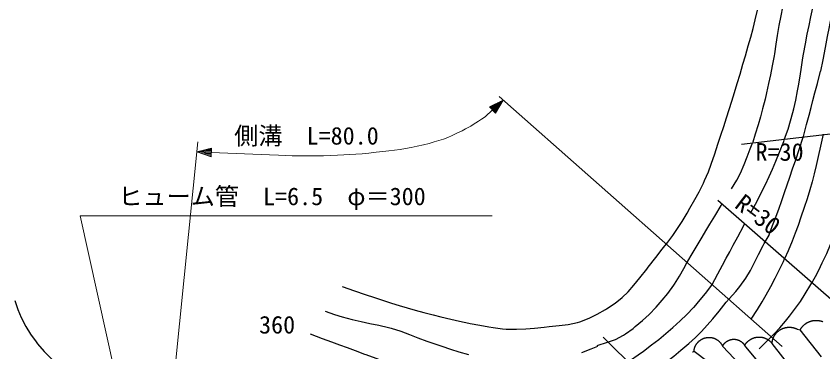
# Model space of a CAD drawing. Units: millimetres, scale not verified. Extents: x 40000 to 680000, y 20000 to 380000.
# Drawn here: x 205104 to 288766, y 268284 to 303131 of the extents above; entities that cross this region are included whole.
import ezdxf
from ezdxf.enums import TextEntityAlignment as Align

# ---------------------------------------------------------------- set-up
doc = ezdxf.new("R2010")
doc.units = ezdxf.units.MM
doc.header["$LTSCALE"] = 1000
for name, color, linetype, lineweight in [('M-BGD', 7, 'Continuous', 25), ('M-BMK-SRVR', 3, 'Continuous', 25), ('M-STR-HTXT', 7, 'Continuous', 13)]:
    doc.layers.add(name, color=color, linetype=linetype, lineweight=lineweight)
doc.styles.add('ＭＳ ゴシック', font='')
doc.styles.get('ＭＳ ゴシック').set_extended_font_data('MS Gothic')

msp = doc.modelspace()

# ---------------------------------------------------------------- linework, layer by layer
at = {"layer": 'M-BGD'}
for p, q in [((286103, 270649), (286411, 270567)), ((288613, 267773), (286411, 270567)), ((278368, 268873), (283025, 263963)), ((280654, 268958), (280791, 268788)), ((280791, 268788), (284210, 264640)), ((286411, 265487), (283494, 269154)), ((275405, 268365), (282601, 262947))]:
    msp.add_line(p, q, dxfattribs=at)
for points in [[(291915, 314932), (291645, 313539), (291404, 312292), (291188, 311173), (290993, 310164), (290816, 309246), (290652, 308400), (290500, 307609), (290353, 306853), (290211, 306114), (290068, 305374), (289921, 304614), (289766, 303815), (289601, 302960), (289421, 302029), (289223, 301005), (289004, 299868), (288759, 298600), (288528, 297406)], [(285480, 307989), (285186, 306744), (284949, 305740), (284751, 304877), (284573, 304053), (284398, 303170), (284210, 302147), (284039, 301118), (283900, 300206), (283737, 299212), (283702, 299015), (283508, 297957), (283329, 297025), (283141, 296124), (282922, 295159), (282771, 294527), (282520, 293525), (282295, 292687), (282054, 291853), (281754, 290864), (281501, 290040)], [(270659, 277062), (271444, 278076), (272109, 278931), (272684, 279681), (273200, 280378), (273687, 281076), (274174, 281825), (274691, 282680), (274981, 283182), (275499, 284091), (275941, 284901), (276381, 285793), (276505, 286061), (276898, 286972), (277183, 287754), (277546, 288824), (277884, 289827), (278200, 290776), (278499, 291686), (278786, 292570), (279064, 293442), (279337, 294318), (279612, 295210), (279891, 296133), (280179, 297101), (280481, 298128), (280739, 299015), (281034, 300034), (281288, 300931), (281531, 301841), (281755, 302740), (281984, 303747)], [(284803, 290379), (285153, 291406), (285412, 292259), (285480, 292495), (285755, 293510), (285963, 294412), (286149, 295364), (286242, 295882), (286408, 296916), (286536, 297831), (286684, 298803), (286750, 299184), (286952, 300271), (287143, 301254), (287331, 302173), (287522, 303069), (287720, 303982)], [(286750, 290633), (287082, 291896), (287336, 292863), (287543, 293653), (287735, 294383), (287942, 295173), (288196, 296140), (288527, 297402), (288528, 297406)], [(287597, 275393), (288125, 276353), (288517, 277138), (288697, 277509), (289161, 278504), (289546, 279414), (289876, 280281), (290178, 281147), (290476, 282051), (290796, 283036), (290983, 283605), (291320, 284637), (291602, 285545), (291847, 286381), (292071, 287196), (292289, 288042), (292518, 288971), (292774, 290035), (293074, 291285), (293100, 291395)], [(281247, 282674), (281784, 283627), (282193, 284407), (282347, 284706), (282825, 285654), (283212, 286475), (283551, 287250), (283884, 288063), (284254, 288996), (284704, 290131), (284803, 290379)], [(283189, 280420), (283558, 281396), (283809, 282077), (284185, 283102), (284511, 284006), (284804, 284833), (285078, 285626), (285349, 286427), (285634, 287279), (285948, 288224), (286308, 289305), (286728, 290566), (286750, 290633)], [(288782, 290887), (288509, 289623), (288276, 288549), (288067, 287614), (287865, 286763), (287653, 285942), (287414, 285099), (287132, 284179), (286835, 283267), (286498, 282265), (286200, 281416), (285903, 280619), (285570, 279774), (285161, 278783), (284803, 277933)], [(279299, 285214), (279852, 286098), (280231, 286823), (280615, 287735), (280908, 288516), (281242, 289370), (281501, 290040)], [(274643, 277509), (275314, 278633), (275829, 279496), (276250, 280200), (276637, 280849), (277052, 281543), (277555, 282385), (278207, 283478), (278283, 283605)], [(277267, 275223), (277884, 276380), (278359, 277271), (278748, 277999), (279103, 278665), (279480, 279373), (279934, 280224), (280519, 281320), (280654, 281573)], [(279045, 273784), (279732, 274537), (280146, 275054), (280773, 275919), (281257, 276736), (281668, 277546), (282079, 278393), (282559, 279316), (282686, 279541), (283180, 280404), (283189, 280420)], [(281331, 271667), (281977, 272686), (282460, 273465), (282894, 274204), (283363, 275054), (283828, 275928), (284214, 276694), (284676, 277662), (284803, 277933)], [(238913, 275054), (240179, 274630), (241293, 274253), (242285, 273918), (243186, 273616), (244025, 273341), (244834, 273085), (245641, 272841), (246479, 272603), (247376, 272362), (248363, 272113), (249158, 271921), (250173, 271685), (251074, 271484), (252068, 271273), (252206, 271244), (253203, 271045), (254134, 270887), (254577, 270821), (255540, 270672), (255931, 270651), (257004, 270656), (257949, 270690), (258868, 270758), (259862, 270860), (260394, 270922), (261428, 271023), (262341, 271125), (263306, 271338), (263551, 271413), (264522, 271776), (265348, 272183), (266224, 272695), (266345, 272768), (267226, 273349), (267945, 273924), (268567, 274529), (269156, 275196), (269777, 275962), (270495, 276859), (270659, 277062)], [(265344, 268952), (266419, 269277), (267253, 269573), (268083, 270009), (268293, 270143), (269082, 270721), (269309, 270905), (270077, 271539), (270748, 272175), (271487, 272941), (272118, 273634), (272704, 274356), (273306, 275207), (273373, 275308), (273894, 276126), (274342, 276923), (274643, 277509)], [(282176, 268614), (283041, 269464), (283714, 270143), (284297, 270773), (284888, 271474), (285311, 272006), (285931, 272821), (286430, 273529), (286925, 274295), (287531, 275285), (287597, 275393)], [(267615, 266757), (268486, 267242), (268801, 267434), (269623, 267976), (270155, 268365), (271004, 269003), (271741, 269577), (272465, 270175), (273203, 270821), (273976, 271516), (274647, 272149), (275359, 272888), (275405, 272937), (276058, 273672), (276606, 274351), (277267, 275223)], [(204962, 273615), (205274, 272670), (205639, 271837), (206124, 270914), (206597, 270122), (207182, 269314), (207333, 269127), (208014, 268325), (208654, 267654), (209362, 267010), (209873, 266587), (210635, 266079), (211503, 265603), (211566, 265571), (212499, 265148), (213323, 264867), (214185, 264649), (215232, 264414), (215715, 264301)], [(270071, 265571), (271090, 266227), (271894, 266770), (272594, 267280), (273300, 267834), (274050, 268450), (274868, 269152), (275562, 269792), (276175, 270409), (276756, 271042), (277348, 271730), (277998, 272513), (278752, 273429), (279045, 273784)], [(237135, 272514), (238125, 272168), (238913, 271921), (239952, 271630), (240887, 271420), (241784, 271244), (242706, 271057), (243719, 270812), (243993, 270736), (245015, 270417), (245901, 270093), (246757, 269757), (247685, 269403), (248227, 269212), (249239, 268868), (250134, 268574), (251019, 268301), (252005, 268020)], [(286411, 270567), (286427, 270596), (286443, 270625), (286460, 270653), (286478, 270681), (286496, 270709), (286514, 270737), (286533, 270764), (286552, 270791), (286572, 270818), (286592, 270844), (286613, 270870), (286634, 270895), (286656, 270920), (286678, 270945), (286700, 270969), (286723, 270993), (286746, 271017), (286770, 271040), (286794, 271063), (286819, 271085), (286844, 271107), (286869, 271128), (286895, 271149), (286921, 271169), (286948, 271189), (286974, 271209), (287001, 271228), (287029, 271246), (287057, 271264), (287085, 271282), (287113, 271299), (287142, 271316), (287171, 271332), (287200, 271347), (287230, 271362), (287260, 271376), (287290, 271390), (287320, 271404), (287351, 271417), (287381, 271429), (287412, 271441), (287444, 271452), (287475, 271463), (287507, 271473), (287538, 271482), (287570, 271491), (287602, 271499), (287634, 271507), (287667, 271515), (287699, 271521), (287732, 271527), (287765, 271533), (287797, 271538), (287830, 271542), (287863, 271546), (287896, 271549), (287929, 271552), (287962, 271554), (287995, 271555), (288028, 271556), (288062, 271556), (288095, 271556), (288128, 271555), (288161, 271553), (288194, 271551), (288227, 271549), (288260, 271545), (288293, 271541), (288326, 271537), (288359, 271532), (288391, 271526), (288424, 271520), (288456, 271513), (288488, 271506), (288521, 271498), (288553, 271490), (288585, 271480), (288616, 271471), (288648, 271461), (288679, 271450), (288710, 271439), (288741, 271427), (288772, 271414)], [(283494, 269154), (283496, 269186), (283499, 269217), (283502, 269249), (283506, 269280), (283510, 269312), (283515, 269343), (283521, 269375), (283527, 269406), (283533, 269437), (283540, 269468), (283548, 269499), (283556, 269530), (283565, 269560), (283574, 269591), (283584, 269621), (283595, 269651), (283606, 269681), (283617, 269711), (283629, 269740), (283642, 269769), (283655, 269798), (283668, 269827), (283682, 269856), (283697, 269884), (283712, 269912), (283727, 269940), (283743, 269967), (283760, 269995), (283777, 270022), (283794, 270048), (283812, 270074), (283830, 270100), (283849, 270126), (283869, 270151), (283888, 270176), (283908, 270201), (283929, 270225), (283950, 270249), (283972, 270272), (283993, 270296), (284016, 270318), (284038, 270341), (284061, 270363), (284085, 270384), (284109, 270405), (284133, 270426), (284158, 270446), (284182, 270466), (284208, 270485), (284233, 270504), (284259, 270522), (284285, 270540), (284312, 270558), (284339, 270575), (284366, 270592), (284394, 270608), (284421, 270623), (284449, 270638), (284478, 270653), (284506, 270667), (284535, 270681), (284564, 270694), (284593, 270706), (284623, 270718), (284652, 270730), (284682, 270741), (284712, 270751), (284742, 270761), (284773, 270770), (284803, 270779), (284834, 270787), (284865, 270795), (284896, 270802), (284927, 270809), (284958, 270815), (284990, 270821), (285021, 270826), (285053, 270830), (285084, 270834), (285116, 270837), (285148, 270840), (285179, 270842), (285211, 270844), (285243, 270845), (285275, 270845), (285306, 270845), (285338, 270845), (285370, 270843), (285402, 270842), (285434, 270839), (285465, 270836), (285497, 270833), (285528, 270829), (285560, 270824), (285591, 270819), (285623, 270814), (285654, 270807), (285685, 270801), (285716, 270793), (285747, 270785), (285777, 270777), (285808, 270768), (285838, 270758), (285868, 270748), (285899, 270738), (285928, 270727), (285958, 270715), (285987, 270703), (286017, 270690), (286045, 270677), (286074, 270663), (286103, 270649)], [(235611, 270143), (236827, 269688), (237804, 269322), (238638, 269012), (239421, 268721), (240249, 268415), (241215, 268059), (241367, 268003), (242395, 267625), (243306, 267291), (244137, 266988), (244926, 266701), (245713, 266416), (246536, 266121), (247431, 265799), (248439, 265438), (249597, 265023), (250428, 264725)], [(275405, 268365), (275407, 268393), (275410, 268420), (275414, 268447), (275418, 268474), (275422, 268501), (275427, 268528), (275433, 268555), (275439, 268582), (275445, 268609), (275452, 268635), (275459, 268662), (275467, 268688), (275475, 268714), (275484, 268740), (275493, 268766), (275503, 268792), (275513, 268817), (275523, 268843), (275534, 268868), (275546, 268893), (275558, 268918), (275570, 268942), (275583, 268966), (275596, 268991), (275609, 269014), (275623, 269038), (275638, 269061), (275653, 269084), (275668, 269107), (275683, 269130), (275699, 269152), (275716, 269174), (275733, 269196), (275750, 269217), (275767, 269238), (275785, 269259), (275804, 269280), (275822, 269300), (275841, 269320), (275861, 269339), (275880, 269358), (275900, 269377), (275921, 269395), (275941, 269413), (275962, 269431), (275984, 269448), (276005, 269465), (276027, 269482), (276049, 269498), (276072, 269514), (276095, 269529), (276118, 269544), (276141, 269559), (276164, 269573), (276188, 269586), (276212, 269600), (276236, 269613), (276261, 269625), (276286, 269637), (276311, 269649), (276336, 269660), (276361, 269670), (276386, 269681), (276412, 269690), (276438, 269700), (276464, 269709), (276490, 269717), (276516, 269725), (276543, 269732), (276569, 269739), (276596, 269746), (276623, 269752), (276649, 269758), (276676, 269763), (276703, 269767), (276731, 269771), (276758, 269775), (276785, 269778), (276812, 269781), (276840, 269783), (276867, 269785), (276895, 269786), (276922, 269787), (276949, 269787), (276977, 269787), (277004, 269786), (277032, 269785), (277059, 269784), (277086, 269782), (277114, 269779), (277141, 269776), (277168, 269772), (277195, 269768), (277222, 269764), (277249, 269759), (277276, 269753), (277303, 269747), (277330, 269741), (277356, 269734), (277383, 269727), (277409, 269719), (277435, 269710), (277461, 269702), (277487, 269692), (277513, 269683), (277538, 269673), (277564, 269662), (277589, 269651), (277614, 269640), (277638, 269628), (277663, 269615), (277687, 269603), (277711, 269589), (277735, 269576), (277759, 269562), (277782, 269547), (277805, 269532), (277828, 269517), (277850, 269501), (277873, 269485), (277895, 269469), (277916, 269452), (277938, 269435), (277959, 269417), (277980, 269399), (278000, 269381), (278020, 269362), (278040, 269343), (278059, 269324), (278078, 269304), (278097, 269284), (278115, 269264), (278133, 269243), (278151, 269222), (278168, 269201), (278185, 269179), (278202, 269157), (278218, 269135), (278234, 269112), (278249, 269089), (278264, 269066), (278278, 269043), (278292, 269020), (278306, 268996), (278319, 268972), (278332, 268947), (278345, 268923), (278356, 268898), (278368, 268873)], [(278368, 268873), (278378, 268894), (278389, 268914), (278401, 268934), (278412, 268954), (278424, 268974), (278436, 268994), (278449, 269013), (278462, 269032), (278475, 269051), (278489, 269070), (278503, 269088), (278517, 269106), (278532, 269124), (278546, 269142), (278562, 269159), (278577, 269176), (278593, 269193), (278609, 269209), (278625, 269225), (278642, 269241), (278659, 269257), (278676, 269272), (278694, 269287), (278712, 269302), (278730, 269317), (278748, 269331), (278766, 269344), (278785, 269358), (278804, 269371), (278823, 269384), (278843, 269396), (278862, 269408), (278882, 269420), (278902, 269431), (278923, 269442), (278943, 269453), (278964, 269463), (278985, 269473), (279006, 269482), (279027, 269492), (279048, 269500), (279070, 269509), (279091, 269517), (279113, 269525), (279135, 269532), (279157, 269539), (279179, 269545), (279201, 269551), (279224, 269557), (279246, 269562), (279269, 269567), (279291, 269572), (279314, 269576), (279337, 269579), (279360, 269583), (279382, 269586), (279405, 269588), (279428, 269590), (279451, 269592), (279474, 269593), (279497, 269594), (279520, 269594), (279544, 269594), (279567, 269594), (279590, 269593), (279613, 269592), (279636, 269590), (279659, 269588), (279682, 269586), (279705, 269583), (279727, 269580), (279750, 269576), (279773, 269572), (279795, 269568), (279818, 269563), (279841, 269558), (279863, 269552), (279885, 269546), (279907, 269540), (279929, 269533), (279951, 269526), (279973, 269518), (279995, 269510), (280016, 269502), (280038, 269493), (280059, 269484), (280080, 269475), (280101, 269465), (280121, 269455), (280142, 269444), (280162, 269433), (280182, 269422), (280202, 269410), (280222, 269398), (280241, 269386), (280261, 269373), (280280, 269360), (280298, 269347), (280317, 269333), (280335, 269319), (280353, 269305), (280371, 269290), (280389, 269275), (280406, 269260), (280423, 269244), (280440, 269228), (280456, 269212), (280472, 269196), (280488, 269179), (280504, 269162), (280519, 269145), (280534, 269127), (280549, 269109), (280563, 269091), (280577, 269073), (280591, 269054), (280604, 269036), (280617, 269016), (280630, 268997), (280642, 268978), (280654, 268958)], [(280654, 268958), (280669, 268984), (280685, 269010), (280701, 269036), (280718, 269061), (280735, 269087), (280753, 269111), (280771, 269136), (280790, 269160), (280809, 269184), (280828, 269207), (280848, 269231), (280868, 269253), (280888, 269276), (280909, 269298), (280931, 269320), (280952, 269341), (280974, 269362), (280997, 269383), (281020, 269403), (281043, 269422), (281066, 269442), (281090, 269461), (281114, 269479), (281139, 269497), (281164, 269515), (281189, 269532), (281214, 269549), (281240, 269565), (281266, 269581), (281292, 269596), (281319, 269611), (281346, 269626), (281373, 269639), (281400, 269653), (281428, 269666), (281455, 269678), (281483, 269690), (281512, 269702), (281540, 269713), (281569, 269723), (281597, 269733), (281626, 269743), (281655, 269752), (281685, 269760), (281714, 269768), (281743, 269776), (281773, 269783), (281803, 269789), (281833, 269795), (281863, 269800), (281893, 269805), (281923, 269809), (281953, 269813), (281983, 269816), (282014, 269819), (282044, 269821), (282075, 269822), (282105, 269823), (282135, 269824), (282166, 269824), (282196, 269823), (282227, 269822), (282257, 269820), (282288, 269818), (282318, 269815), (282348, 269812), (282378, 269808), (282408, 269804), (282439, 269799), (282468, 269794), (282498, 269788), (282528, 269781), (282558, 269774), (282587, 269767), (282617, 269759), (282646, 269750), (282675, 269741), (282704, 269731), (282733, 269721), (282761, 269711), (282789, 269700), (282818, 269688), (282845, 269676), (282873, 269663), (282901, 269650), (282928, 269637), (282955, 269623), (282982, 269608), (283008, 269593), (283034, 269578), (283060, 269562), (283086, 269545), (283111, 269529), (283137, 269511), (283161, 269494), (283186, 269476), (283210, 269457), (283234, 269438), (283257, 269419), (283280, 269399), (283303, 269378), (283325, 269358), (283347, 269337), (283369, 269315), (283390, 269294), (283411, 269271), (283432, 269249), (283452, 269226), (283471, 269203), (283491, 269179)], [(263755, 268229), (264728, 268608), (265414, 268873)], [(275263, 268272), (275282, 268286), (275302, 268300), (275322, 268314), (275342, 268327), (275363, 268340), (275384, 268353), (275405, 268365)]]:
    msp.add_lwpolyline(points, dxfattribs=at)
at = {"layer": 'M-BMK-SRVR'}
for p, q in [((280342, 289846), (301525, 292286)), ((277858, 284013), (295005, 269033)), ((282102, 253888), (265979, 269817))]:
    msp.add_line(p, q, dxfattribs=at)
at = {"layer": 'M-STR-HTXT'}
for p, q in [((255201, 294774), (284562, 268854)), ((255616, 294408), (254207, 293724)), ((254207, 293724), (254816, 293062)), ((254489, 293861), (254268, 293658)), ((254329, 293592), (254771, 293998)), ((255053, 294135), (254390, 293526)), ((254451, 293459), (255335, 294271)), ((255616, 294408), (254512, 293393)), ((254573, 293327), (255456, 294139)), ((255296, 293869), (254634, 293260)), ((255616, 294408), (254816, 293062)), ((253749, 292692), (254512, 293393)), ((254695, 293194), (255136, 293600)), ((254976, 293331), (254756, 293128)), ((220838, 259198), (223950, 290080)), ((223844, 289032), (225361, 289422)), ((223844, 289032), (225325, 288523)), ((223844, 289032), (225343, 288973)), ((225339, 288883), (224140, 288930)), ((225346, 289063), (224147, 289110)), ((224436, 288828), (225336, 288793)), ((224451, 289188), (225350, 289152)), ((225332, 288703), (224733, 288726)), ((225353, 289242), (224754, 289266)), ((225057, 289344), (225357, 289332)), ((225325, 288523), (225361, 289422)), ((225343, 288973), (231383, 288734)), ((225029, 288625), (225329, 288613))]:
    msp.add_line(p, q, dxfattribs=at)
msp.add_lwpolyline([(254472, 282402), (211733, 282402), (219021, 249589)], dxfattribs=at)
msp.add_open_spline([(231383, 288734), (234043, 288625), (234795, 288593), (236981, 288647), (239119, 288700), (240319, 288765), (242445, 288995), (244380, 289205), (245476, 289317), (247366, 289780), (248976, 290174), (249879, 290479), (251351, 291240), (252324, 291743), (252690, 291958), (253749, 292692)], degree=3, knots=[0, 0, 0, 0, 1, 1, 1, 2, 2, 2, 3, 3, 3, 4, 4, 4, 5, 5, 5, 5], dxfattribs=at)

# ---------------------------------------------------------------- texts
at = {"layer": 'M-BGD', "style": 'ＭＳ ゴシック'}
msp.add_text('360', height=1833, dxfattribs=at).set_placement((232166, 269637), align=Align.BOTTOM_CENTER)
at = {"layer": 'M-BMK-SRVR', "style": 'ＭＳ ゴシック'}
msp.add_text('R=30', height=1833, dxfattribs=at).set_placement((284277, 287569), align=Align.BOTTOM_CENTER)
msp.add_text('R=30', height=1833, rotation=322.72, dxfattribs=at).set_placement((281153, 281388), align=Align.BOTTOM_CENTER)
at = {"layer": 'M-STR-HTXT', "style": 'ＭＳ ゴシック'}
for s, p in [('側溝\u3000L=80.0', (235216, 289248)), ('ヒューム管\u3000L=6.5\u3000φ＝300', (231645, 282960))]:
    msp.add_text(s, height=1833, dxfattribs=at).set_placement(p, align=Align.BOTTOM_CENTER)

doc.saveas('drawing.dxf')
